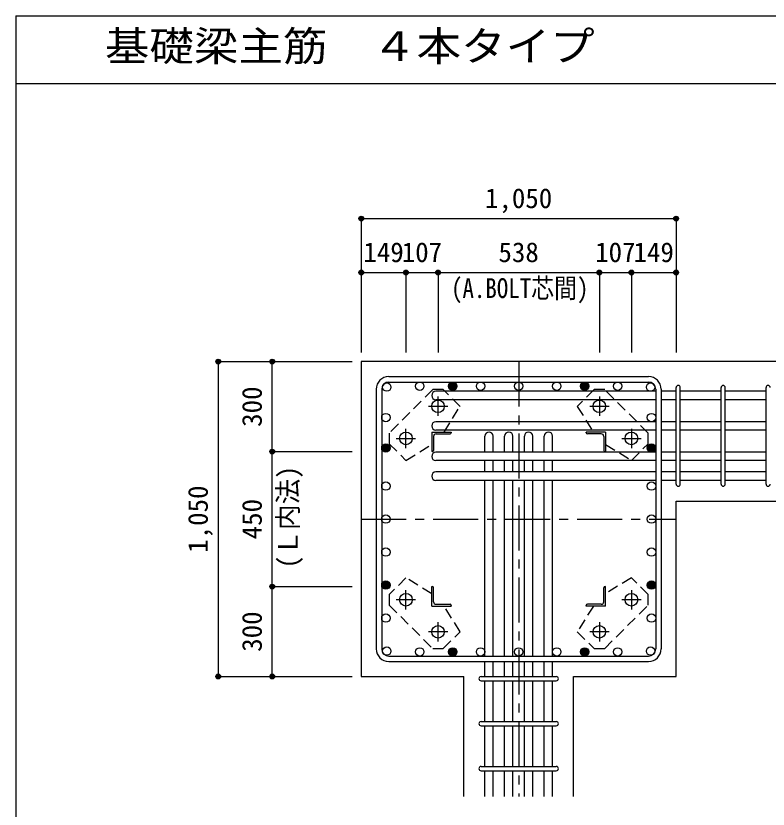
# Model space of a CAD drawing. Units: millimetres at full size, sheet at 1:30. Extents: x -5973 to 5954, y -4195 to 4201.
# Drawn here: x -5973 to -3464, y 1556 to 4201 of the extents above; entities that cross this region are included whole.
import ezdxf
from ezdxf.enums import TextEntityAlignment as Align

# ---------------------------------------------------------------- set-up
doc = ezdxf.new("R2010")
doc.units = ezdxf.units.MM
doc.header["$LTSCALE"] = 30
doc.header["$PDMODE"] = 32
doc.header["$PDSIZE"] = 15
doc.linetypes.add('CHAIN1', pattern=[8, 5, -1, 1, -1])
doc.linetypes.add('DASHED1', pattern=[1.8, 1.2, -0.6])
for name, color, linetype in [('0-1', 2, 'Continuous'), ('0-2', 4, 'Continuous'), ('0-3', 4, 'Continuous'), ('0-4', 7, 'Continuous'), ('0-5', 7, 'Continuous'), ('0-6', 7, 'Continuous'), ('0-7', 4, 'Continuous'), ('0-9', 4, 'DASHED1'), ('0-D', 4, 'Continuous'), ('6-7_文字', 7, 'Continuous'), ('F-0_枠', 6, 'Continuous')]:
    doc.layers.add(name, color=color, linetype=linetype)
doc.styles.add('ＭＳ ゴシック', font='')
doc.styles.get('ＭＳ ゴシック').set_extended_font_data('MS Gothic')

msp = doc.modelspace()

# ---------------------------------------------------------------- linework, layer by layer
at = {"layer": '0-1'}
for p, q in [((-3370.8, 3048.3), (-4820.8, 3048.3)), ((-4820.8, 3048.3), (-4820.8, 1998.3)), ((-3770.8, 2582.8), (-3370.8, 2582.8)), ((-3770.8, 1998.3), (-3770.8, 2582.8)), ((-4820.8, 1998.3), (-4478.3, 1998.3)), ((-4478.3, 1598.3), (-4478.3, 1998.3)), ((-4113.3, 1598.3), (-4113.3, 1998.3)), ((-4113.3, 1998.3), (-3770.8, 1998.3))]:
    msp.add_line(p, q, dxfattribs=at)
at = {"layer": '0-2', "linetype": 'CHAIN1'}
for p, q in [((-4564.8, 2867.1), (-4564.8, 2931.6)), ((-4026.8, 2931.6), (-4026.8, 2867.1)), ((-4597.1, 2899.3), (-4532.6, 2899.3)), ((-4059, 2899.3), (-3994.5, 2899.3)), ((-4671.8, 2760.1), (-4671.8, 2824.6)), ((-3919.8, 2824.6), (-3919.8, 2760.1)), ((-4704.1, 2792.3), (-4639.6, 2792.3)), ((-3952, 2792.3), (-3887.5, 2792.3)), ((-4671.8, 2222), (-4671.8, 2286.5)), ((-3919.8, 2286.5), (-3919.8, 2222)), ((-4639.6, 2254.3), (-4704.1, 2254.3)), ((-3887.5, 2254.3), (-3952, 2254.3)), ((-4564.8, 2115), (-4564.8, 2179.5)), ((-4026.8, 2179.5), (-4026.8, 2115)), ((-4532.6, 2147.3), (-4597.1, 2147.3)), ((-3994.5, 2147.3), (-4059, 2147.3))]:
    msp.add_line(p, q, dxfattribs=at)
at = {"layer": '0-2'}
for p, q in [((-4585.8, 2813.3), (-4520.8, 2813.3)), ((-4585.8, 2813.3), (-4585.8, 2748.3)), ((-4571.3, 2807.3), (-4524.8, 2807.3)), ((-4520.8, 2813.3), (-4520.8, 2811.3)), ((-4005.8, 2813.3), (-4070.8, 2813.3)), ((-4070.8, 2811.3), (-4070.8, 2813.3)), ((-4020.3, 2807.3), (-4066.8, 2807.3)), ((-4005.8, 2813.3), (-4005.8, 2748.3)), ((-4579.8, 2798.8), (-4579.8, 2752.3)), ((-4011.8, 2798.8), (-4011.8, 2752.3)), ((-4583.8, 2748.3), (-4585.8, 2748.3)), ((-4005.8, 2748.3), (-4007.8, 2748.3)), ((-4585.8, 2298.3), (-4583.8, 2298.3)), ((-4585.8, 2233.3), (-4585.8, 2298.3)), ((-4579.8, 2247.8), (-4579.8, 2294.3)), ((-4011.8, 2247.8), (-4011.8, 2294.3)), ((-4007.8, 2298.3), (-4005.8, 2298.3)), ((-4005.8, 2233.3), (-4005.8, 2298.3)), ((-4585.8, 2233.3), (-4520.8, 2233.3)), ((-4571.3, 2239.3), (-4524.8, 2239.3)), ((-4520.8, 2235.3), (-4520.8, 2233.3)), ((-4070.8, 2233.3), (-4070.8, 2235.3)), ((-4005.8, 2233.3), (-4070.8, 2233.3)), ((-4020.3, 2239.3), (-4066.8, 2239.3))]:
    msp.add_line(p, q, dxfattribs=at)
at = {"layer": '0-2', "color": 3}
for centre in [(-4564.8, 2899.3), (-4026.8, 2899.3), (-4671.8, 2792.3), (-3919.8, 2792.3), (-4671.8, 2254.3), (-3919.8, 2254.3), (-4564.8, 2147.3), (-4026.8, 2147.3)]:
    msp.add_circle(centre, 21, dxfattribs=at)
at = {"layer": '0-2'}
for centre, radius, start, end in [((-4571.3, 2798.8), 8.5, 90, 180), ((-4524.8, 2811.3), 4, 270, 0), ((-4066.8, 2811.3), 4, 180, 270), ((-4020.3, 2798.8), 8.5, 0, 90), ((-4583.8, 2752.3), 4, 270, 0), ((-4007.8, 2752.3), 4, 180, 270), ((-4583.8, 2294.3), 4, 0, 90), ((-4007.8, 2294.3), 4, 90, 180), ((-4571.3, 2247.8), 8.5, 180, 270), ((-4524.8, 2235.3), 4, 0, 90), ((-4066.8, 2235.3), 4, 90, 180), ((-4020.3, 2247.8), 8.5, 270, 0)]:
    msp.add_arc(centre, radius, start, end, dxfattribs=at)
at = {"layer": '0-3', "color": 3}
for centre in [(-4735.87, 2963.37), (-4625.85, 2966.3), (-4515.84, 2966.3), (-4422.8, 2966.3), (-4295.8, 2966.3), (-4168.8, 2966.3), (-4075.77, 2966.3), (-3965.75, 2966.3), (-3855.73, 2963.37), (-3855.73, 2963.37), (-4738.8, 2861.83), (-3852.8, 2861.83), (-4738.8, 2760.3), (-3852.8, 2760.3), (-4738.8, 2633.32), (-3852.8, 2633.32), (-4738.8, 2523.3), (-3852.8, 2523.3), (-4738.8, 2413.28), (-3852.8, 2413.28), (-4738.8, 2303.26), (-3852.8, 2303.26), (-4738.8, 2193.25), (-3852.8, 2193.25), (-4735.87, 2083.23), (-4625.85, 2080.3), (-4515.84, 2080.3), (-4422.8, 2080.3), (-4295.8, 2080.3), (-4168.8, 2080.3), (-4075.77, 2080.3), (-3965.75, 2080.3), (-3855.73, 2083.23)]:
    msp.add_circle(centre, 14, dxfattribs=at)
at = {"layer": '0-3'}
for centre, radius in [((-4515.84, 2966.3), 12.6), ((-4515.84, 2966.3), 11.2), ((-4515.84, 2966.3), 9.8), ((-4515.84, 2966.3), 8.4), ((-4515.84, 2966.3), 7), ((-4515.84, 2966.3), 5.6), ((-4515.84, 2966.3), 4.2), ((-4515.84, 2966.3), 2.8), ((-4515.84, 2966.3), 1.4), ((-4075.77, 2966.3), 12.6), ((-4075.77, 2966.3), 11.2), ((-4075.77, 2966.3), 9.8), ((-4075.77, 2966.3), 8.4), ((-4075.77, 2966.3), 7), ((-4075.77, 2966.3), 5.6), ((-4075.77, 2966.3), 4.2), ((-4075.77, 2966.3), 2.8), ((-4075.77, 2966.3), 1.4), ((-4738.8, 2760.3), 12.6), ((-4738.8, 2760.3), 11.2), ((-4738.8, 2760.3), 9.8), ((-4738.8, 2760.3), 8.4), ((-4738.8, 2760.3), 7), ((-4738.8, 2760.3), 5.6), ((-4738.8, 2760.3), 4.2), ((-4738.8, 2760.3), 2.8), ((-4738.8, 2760.3), 1.4), ((-3852.8, 2760.3), 12.6), ((-3852.8, 2760.3), 11.2), ((-3852.8, 2760.3), 9.8), ((-3852.8, 2760.3), 8.4), ((-3852.8, 2760.3), 7), ((-3852.8, 2760.3), 5.6), ((-3852.8, 2760.3), 4.2), ((-3852.8, 2760.3), 2.8), ((-3852.8, 2760.3), 1.4), ((-4738.8, 2303.26), 12.6), ((-4738.8, 2303.26), 11.2), ((-4738.8, 2303.26), 9.8), ((-4738.8, 2303.26), 8.4), ((-4738.8, 2303.26), 7), ((-4738.8, 2303.26), 5.6), ((-4738.8, 2303.26), 4.2), ((-4738.8, 2303.26), 2.8), ((-4738.8, 2303.26), 1.4), ((-3852.8, 2303.26), 12.6), ((-3852.8, 2303.26), 11.2), ((-3852.8, 2303.26), 9.8), ((-3852.8, 2303.26), 8.4), ((-3852.8, 2303.26), 7), ((-3852.8, 2303.26), 5.6), ((-3852.8, 2303.26), 4.2), ((-3852.8, 2303.26), 2.8), ((-3852.8, 2303.26), 1.4), ((-4515.84, 2080.3), 12.6), ((-4515.84, 2080.3), 11.2), ((-4515.84, 2080.3), 9.8), ((-4075.77, 2080.3), 12.6), ((-4075.77, 2080.3), 11.2), ((-4075.77, 2080.3), 9.8), ((-4515.84, 2080.3), 8.4), ((-4515.84, 2080.3), 7), ((-4515.84, 2080.3), 5.6), ((-4515.84, 2080.3), 4.2), ((-4515.84, 2080.3), 2.8), ((-4515.84, 2080.3), 1.4), ((-4075.77, 2080.3), 8.4), ((-4075.77, 2080.3), 7), ((-4075.77, 2080.3), 5.6), ((-4075.77, 2080.3), 4.2), ((-4075.77, 2080.3), 2.8), ((-4075.77, 2080.3), 1.4)]:
    msp.add_circle(centre, radius, dxfattribs=at)
at = {"layer": '0-4'}
for p, q in [((-4728.8, 2998.3), (-3862.8, 2998.3)), ((-4728.8, 2980.3), (-3862.8, 2980.3)), ((-4770.8, 2956.3), (-4770.8, 2090.3)), ((-4752.8, 2956.3), (-4752.8, 2090.3)), ((-3838.8, 2956.3), (-3838.8, 2090.3)), ((-3820.8, 2956.3), (-3820.8, 2090.3)), ((-4728.8, 2066.3), (-3862.8, 2066.3)), ((-4728.8, 2048.3), (-3862.8, 2048.3))]:
    msp.add_line(p, q, dxfattribs=at)
for centre, radius, start, end in [((-4728.8, 2956.3), 42, 90, 180), ((-3862.8, 2956.3), 42, 0, 90), ((-4728.8, 2956.3), 24, 90, 180), ((-3862.8, 2956.3), 24, 0, 90), ((-4728.8, 2090.3), 42, 180, 270), ((-4728.8, 2090.3), 24, 180, 270), ((-3862.8, 2090.3), 42, 270, 0), ((-3862.8, 2090.3), 24, 270, 0)]:
    msp.add_arc(centre, radius, start, end, dxfattribs=at)
at = {"layer": '0-5'}
for p, q in [((-3838.8, 2949.37), (-4571.8, 2949.37)), ((-3770.8, 2949.37), (-3820.8, 2949.37)), ((-3620.8, 2949.37), (-3756.8, 2949.37)), ((-3470.8, 2949.37), (-3606.8, 2949.37)), ((-3838.8, 2921.37), (-4571.8, 2921.37)), ((-3770.8, 2921.37), (-3820.8, 2921.37)), ((-3620.8, 2921.37), (-3756.8, 2921.37)), ((-3470.8, 2921.37), (-3606.8, 2921.37)), ((-3838.8, 2847.83), (-4571.8, 2847.83)), ((-3770.8, 2847.83), (-3820.8, 2847.83)), ((-3620.8, 2847.83), (-3756.8, 2847.83)), ((-3470.8, 2847.83), (-3606.8, 2847.83)), ((-3838.8, 2819.83), (-4571.8, 2819.83)), ((-3770.8, 2819.83), (-3820.8, 2819.83)), ((-3620.8, 2819.83), (-3756.8, 2819.83)), ((-3470.8, 2819.83), (-3606.8, 2819.83)), ((-4408.8, 2746.3), (-4408.8, 2799.3)), ((-4380.8, 2746.3), (-4380.8, 2799.3)), ((-4342.8, 2746.3), (-4342.8, 2799.3)), ((-4314.8, 2746.3), (-4314.8, 2799.3)), ((-4276.8, 2746.3), (-4276.8, 2799.3)), ((-4248.8, 2746.3), (-4248.8, 2799.3)), ((-4210.8, 2746.3), (-4210.8, 2799.3)), ((-4182.8, 2746.3), (-4182.8, 2799.3)), ((-3838.8, 2746.3), (-4571.8, 2746.3)), ((-3770.8, 2746.3), (-3820.8, 2746.3)), ((-3620.8, 2746.3), (-3756.8, 2746.3)), ((-3470.8, 2746.3), (-3606.8, 2746.3)), ((-3838.8, 2718.3), (-4571.8, 2718.3)), ((-4408.8, 2680.3), (-4408.8, 2718.3)), ((-4380.8, 2680.3), (-4380.8, 2718.3)), ((-4342.8, 2680.3), (-4342.8, 2718.3)), ((-4314.8, 2680.3), (-4314.8, 2718.3)), ((-4276.8, 2680.3), (-4276.8, 2718.3)), ((-4248.8, 2680.3), (-4248.8, 2718.3)), ((-4210.8, 2680.3), (-4210.8, 2718.3)), ((-4182.8, 2680.3), (-4182.8, 2718.3)), ((-3770.8, 2718.3), (-3820.8, 2718.3)), ((-3620.8, 2718.3), (-3756.8, 2718.3)), ((-3470.8, 2718.3), (-3606.8, 2718.3)), ((-3838.8, 2680.3), (-4571.8, 2680.3)), ((-3770.8, 2680.3), (-3820.8, 2680.3)), ((-3620.8, 2680.3), (-3756.8, 2680.3)), ((-3470.8, 2680.3), (-3606.8, 2680.3)), ((-3838.8, 2652.3), (-4571.8, 2652.3)), ((-4408.8, 2066.3), (-4408.8, 2652.3)), ((-4380.8, 2066.3), (-4380.8, 2652.3)), ((-4342.8, 2066.3), (-4342.8, 2652.3)), ((-4314.8, 2066.3), (-4314.8, 2652.3)), ((-4276.8, 2066.3), (-4276.8, 2652.3)), ((-4248.8, 2066.3), (-4248.8, 2652.3)), ((-4210.8, 2066.3), (-4210.8, 2652.3)), ((-4182.8, 2066.3), (-4182.8, 2652.3)), ((-3770.8, 2652.3), (-3820.8, 2652.3)), ((-3620.8, 2652.3), (-3756.8, 2652.3)), ((-3470.8, 2652.3), (-3606.8, 2652.3)), ((-4408.8, 1998.3), (-4408.8, 2048.3)), ((-4380.8, 1998.3), (-4380.8, 2048.3)), ((-4342.8, 1998.3), (-4342.8, 2048.3)), ((-4314.8, 1998.3), (-4314.8, 2048.3)), ((-4276.8, 1998.3), (-4276.8, 2048.3)), ((-4248.8, 1998.3), (-4248.8, 2048.3)), ((-4210.8, 1998.3), (-4210.8, 2048.3)), ((-4182.8, 1998.3), (-4182.8, 2048.3)), ((-4408.8, 1848.3), (-4408.8, 1984.3)), ((-4380.8, 1848.3), (-4380.8, 1984.3)), ((-4342.8, 1848.3), (-4342.8, 1984.3)), ((-4314.8, 1848.3), (-4314.8, 1984.3)), ((-4276.8, 1848.3), (-4276.8, 1984.3)), ((-4248.8, 1848.3), (-4248.8, 1984.3)), ((-4210.8, 1848.3), (-4210.8, 1984.3)), ((-4182.8, 1848.3), (-4182.8, 1984.3)), ((-4408.8, 1698.3), (-4408.8, 1834.3)), ((-4380.8, 1698.3), (-4380.8, 1834.3)), ((-4342.8, 1698.3), (-4342.8, 1834.3)), ((-4314.8, 1698.3), (-4314.8, 1834.3)), ((-4276.8, 1698.3), (-4276.8, 1834.3)), ((-4248.8, 1698.3), (-4248.8, 1834.3)), ((-4210.8, 1698.3), (-4210.8, 1834.3)), ((-4182.8, 1698.3), (-4182.8, 1834.3)), ((-4408.8, 1598.3), (-4408.8, 1684.3)), ((-4380.8, 1598.3), (-4380.8, 1684.3)), ((-4342.8, 1598.3), (-4342.8, 1684.3)), ((-4314.8, 1598.3), (-4314.8, 1684.3)), ((-4276.8, 1598.3), (-4276.8, 1684.3)), ((-4248.8, 1598.3), (-4248.8, 1684.3)), ((-4210.8, 1598.3), (-4210.8, 1684.3)), ((-4182.8, 1598.3), (-4182.8, 1684.3))]:
    msp.add_line(p, q, dxfattribs=at)
for centre, start, end in [((-4571.8, 2935.37), 90, 270), ((-4571.8, 2833.83), 90, 270), ((-4394.8, 2799.3), 0, 180), ((-4328.8, 2799.3), 0, 180), ((-4262.8, 2799.3), 0, 180), ((-4196.8, 2799.3), 0, 180), ((-4571.8, 2732.3), 90, 270), ((-4571.8, 2666.3), 90, 270)]:
    msp.add_arc(centre, 14, start, end, dxfattribs=at)
at = {"layer": '0-6'}
for p, q in [((-3770.8, 2639.8), (-3770.8, 2961.87)), ((-3756.8, 2639.8), (-3756.8, 2961.87)), ((-3620.8, 2639.8), (-3620.8, 2961.87)), ((-3606.8, 2639.8), (-3606.8, 2961.87)), ((-3470.8, 2639.8), (-3470.8, 2961.87)), ((-4421.3, 1998.3), (-4170.3, 1998.3)), ((-4421.3, 1984.3), (-4170.3, 1984.3)), ((-4421.3, 1848.3), (-4170.3, 1848.3)), ((-4421.3, 1834.3), (-4170.3, 1834.3)), ((-4421.3, 1698.3), (-4170.3, 1698.3)), ((-4421.3, 1684.3), (-4170.3, 1684.3))]:
    msp.add_line(p, q, dxfattribs=at)
for centre, start, end in [((-3763.8, 2961.87), 0, 180), ((-3763.8, 2961.87), 0, 180), ((-3763.8, 2961.87), 0, 180), ((-3763.8, 2961.87), 0, 180), ((-3613.8, 2961.87), 0, 180), ((-3463.8, 2961.87), 0, 180), ((-3763.8, 2639.8), 180, 0), ((-3763.8, 2639.8), 180, 0), ((-3763.8, 2639.8), 180, 0), ((-3763.8, 2639.8), 180, 0), ((-3613.8, 2639.8), 180, 0), ((-3463.8, 2639.8), 180, 0), ((-4421.3, 1991.3), 90, 270), ((-4421.3, 1991.3), 90, 270), ((-4421.3, 1991.3), 90, 270), ((-4421.3, 1991.3), 90, 270), ((-4170.3, 1991.3), 270, 90), ((-4170.3, 1991.3), 270, 90), ((-4170.3, 1991.3), 270, 90), ((-4170.3, 1991.3), 270, 90), ((-4421.3, 1841.3), 90, 270), ((-4170.3, 1841.3), 270, 90), ((-4421.3, 1691.3), 90, 270), ((-4170.3, 1691.3), 270, 90)]:
    msp.add_arc(centre, 7, start, end, dxfattribs=at)
at = {"layer": '0-9'}
for points in [[(-4582.6, 2955), (-4727.6, 2810.1), (-4727.6, 2774.7), (-4671.7, 2718.9), (-4585.8, 2772.3)], [(-4544.8, 2813.3), (-4491.4, 2899.2), (-4547.2, 2955), (-4582.6, 2955)], [(-3864.1, 2810.1), (-4009, 2955.1), (-4044.4, 2955.1), (-4100.2, 2899.2), (-4046.8, 2813.3)], [(-4005.8, 2772.3), (-3919.9, 2718.9), (-3864.1, 2774.7), (-3864.1, 2810.1)], [(-4585.8, 2274.3), (-4671.7, 2327.7), (-4727.5, 2271.9), (-4727.5, 2236.5)], [(-4009, 2091.6), (-3864, 2236.5), (-3864, 2271.9), (-3919.9, 2327.7), (-4005.8, 2274.3)], [(-4727.5, 2236.5), (-4582.6, 2091.5), (-4547.2, 2091.5), (-4491.4, 2147.4), (-4544.8, 2233.3)], [(-4046.8, 2233.3), (-4100.2, 2147.4), (-4044.4, 2091.6), (-4009, 2091.6)]]:
    msp.add_lwpolyline(points, dxfattribs=at)
at = {"layer": '0-D'}
for p, q in [((-4820.8, 3525.34), (-4820.8, 3345.34)), ((-4820.8, 3525.34), (-4820.8, 3345.34)), ((-4820.8, 3525.34), (-3770.8, 3525.34)), ((-3770.8, 3525.34), (-3770.8, 3345.34)), ((-4820.8, 3345.34), (-4671.8, 3345.34)), ((-4820.8, 3345.34), (-4820.8, 3078.3)), ((-4671.8, 3345.34), (-4671.8, 3078.3)), ((-4671.8, 3345.34), (-4564.8, 3345.34)), ((-4564.8, 3345.34), (-4564.8, 3078.3)), ((-4564.8, 3345.34), (-4026.8, 3345.34)), ((-4026.8, 3345.34), (-4026.8, 3078.3)), ((-4026.8, 3345.34), (-3919.8, 3345.34)), ((-3919.8, 3345.34), (-3919.8, 3078.3)), ((-3919.8, 3345.34), (-3770.8, 3345.34)), ((-3770.8, 3345.34), (-3770.8, 3078.3)), ((-3770.8, 3345.34), (-3770.8, 3078.3)), ((-5297.84, 3048.3), (-5117.84, 3048.3)), ((-5297.84, 3048.3), (-5117.84, 3048.3)), ((-5297.84, 3048.3), (-5297.84, 1998.3)), ((-5117.84, 2748.3), (-5117.84, 3048.3)), ((-5117.84, 3048.3), (-4850.8, 3048.3)), ((-5117.84, 2298.3), (-5117.84, 2748.3)), ((-5117.84, 2748.3), (-4850.8, 2748.3)), ((-5117.84, 1998.3), (-5117.84, 2298.3)), ((-5117.84, 2298.3), (-4850.8, 2298.3)), ((-5297.84, 1998.3), (-5117.84, 1998.3)), ((-5117.84, 1998.3), (-4850.8, 1998.3)), ((-5117.84, 1998.3), (-4850.8, 1998.3))]:
    msp.add_line(p, q, dxfattribs=at)
at = {"layer": '0-D', "linetype": 'CHAIN1'}
for p, q in [((-4295.8, 3048.3), (-4295.8, 1598.3)), ((-4820.8, 2523.3), (-3770.8, 2523.3))]:
    msp.add_line(p, q, dxfattribs=at)
at = {"layer": '0-D'}
for centre, radius in [((-4820.8, 3525.34), 8), ((-4820.8, 3525.34), 7.2), ((-4820.8, 3525.34), 6.4), ((-4820.8, 3525.34), 5.6), ((-4820.8, 3525.34), 4.8), ((-4820.8, 3525.34), 4), ((-4820.8, 3525.34), 3.2), ((-4820.8, 3525.34), 2.4), ((-4820.8, 3525.34), 1.6), ((-4820.8, 3525.34), 0.8), ((-3770.8, 3525.34), 8), ((-3770.8, 3525.34), 7.2), ((-3770.8, 3525.34), 6.4), ((-3770.8, 3525.34), 5.6), ((-3770.8, 3525.34), 4.8), ((-3770.8, 3525.34), 4), ((-3770.8, 3525.34), 3.2), ((-3770.8, 3525.34), 2.4), ((-3770.8, 3525.34), 1.6), ((-3770.8, 3525.34), 0.8), ((-4820.8, 3345.34), 8), ((-4820.8, 3345.34), 7.2), ((-4820.8, 3345.34), 6.4), ((-4820.8, 3345.34), 5.6), ((-4820.8, 3345.34), 4.8), ((-4820.8, 3345.34), 4), ((-4820.8, 3345.34), 3.2), ((-4820.8, 3345.34), 2.4), ((-4820.8, 3345.34), 1.6), ((-4820.8, 3345.34), 0.8), ((-4671.8, 3345.34), 8), ((-4671.8, 3345.34), 7.2), ((-4671.8, 3345.34), 6.4), ((-4671.8, 3345.34), 5.6), ((-4671.8, 3345.34), 4.8), ((-4671.8, 3345.34), 4), ((-4671.8, 3345.34), 3.2), ((-4671.8, 3345.34), 2.4), ((-4671.8, 3345.34), 1.6), ((-4671.8, 3345.34), 0.8), ((-4564.8, 3345.34), 8), ((-4564.8, 3345.34), 7.2), ((-4564.8, 3345.34), 6.4), ((-4564.8, 3345.34), 5.6), ((-4564.8, 3345.34), 4.8), ((-4564.8, 3345.34), 4), ((-4564.8, 3345.34), 3.2), ((-4564.8, 3345.34), 2.4), ((-4564.8, 3345.34), 1.6), ((-4564.8, 3345.34), 0.8), ((-4026.8, 3345.34), 8), ((-4026.8, 3345.34), 7.2), ((-4026.8, 3345.34), 6.4), ((-4026.8, 3345.34), 5.6), ((-4026.8, 3345.34), 4.8), ((-4026.8, 3345.34), 4), ((-4026.8, 3345.34), 3.2), ((-4026.8, 3345.34), 2.4), ((-4026.8, 3345.34), 1.6), ((-4026.8, 3345.34), 0.8), ((-3919.8, 3345.34), 8), ((-3919.8, 3345.34), 7.2), ((-3919.8, 3345.34), 6.4), ((-3919.8, 3345.34), 5.6), ((-3919.8, 3345.34), 4.8), ((-3919.8, 3345.34), 4), ((-3919.8, 3345.34), 3.2), ((-3919.8, 3345.34), 2.4), ((-3919.8, 3345.34), 1.6), ((-3919.8, 3345.34), 0.8), ((-3770.8, 3345.34), 8), ((-3770.8, 3345.34), 7.2), ((-3770.8, 3345.34), 6.4), ((-3770.8, 3345.34), 5.6), ((-3770.8, 3345.34), 4.8), ((-3770.8, 3345.34), 4), ((-3770.8, 3345.34), 3.2), ((-3770.8, 3345.34), 2.4), ((-3770.8, 3345.34), 1.6), ((-3770.8, 3345.34), 0.8), ((-5297.84, 3048.3), 8), ((-5297.84, 3048.3), 7.2), ((-5297.84, 3048.3), 6.4), ((-5297.84, 3048.3), 5.6), ((-5297.84, 3048.3), 4.8), ((-5297.84, 3048.3), 4), ((-5297.84, 3048.3), 3.2), ((-5297.84, 3048.3), 2.4), ((-5297.84, 3048.3), 1.6), ((-5297.84, 3048.3), 0.8), ((-5117.84, 3048.3), 8), ((-5117.84, 3048.3), 7.2), ((-5117.84, 3048.3), 6.4), ((-5117.84, 3048.3), 5.6), ((-5117.84, 3048.3), 4.8), ((-5117.84, 3048.3), 4), ((-5117.84, 3048.3), 3.2), ((-5117.84, 3048.3), 2.4), ((-5117.84, 3048.3), 1.6), ((-5117.84, 3048.3), 0.8), ((-5117.84, 2748.3), 8), ((-5117.84, 2748.3), 7.2), ((-5117.84, 2748.3), 6.4), ((-5117.84, 2748.3), 5.6), ((-5117.84, 2748.3), 4.8), ((-5117.84, 2748.3), 4), ((-5117.84, 2748.3), 3.2), ((-5117.84, 2748.3), 2.4), ((-5117.84, 2748.3), 1.6), ((-5117.84, 2748.3), 0.8), ((-5117.84, 2298.3), 8), ((-5117.84, 2298.3), 7.2), ((-5117.84, 2298.3), 6.4), ((-5117.84, 2298.3), 5.6), ((-5117.84, 2298.3), 4.8), ((-5117.84, 2298.3), 4), ((-5117.84, 2298.3), 3.2), ((-5117.84, 2298.3), 2.4), ((-5117.84, 2298.3), 1.6), ((-5117.84, 2298.3), 0.8), ((-5297.84, 1998.3), 8), ((-5297.84, 1998.3), 7.2), ((-5297.84, 1998.3), 6.4), ((-5297.84, 1998.3), 5.6), ((-5297.84, 1998.3), 4.8), ((-5297.84, 1998.3), 4), ((-5297.84, 1998.3), 3.2), ((-5297.84, 1998.3), 2.4), ((-5297.84, 1998.3), 1.6), ((-5297.84, 1998.3), 0.8), ((-5117.84, 1998.3), 8), ((-5117.84, 1998.3), 7.2), ((-5117.84, 1998.3), 6.4), ((-5117.84, 1998.3), 5.6), ((-5117.84, 1998.3), 4.8), ((-5117.84, 1998.3), 4), ((-5117.84, 1998.3), 3.2), ((-5117.84, 1998.3), 2.4), ((-5117.84, 1998.3), 1.6), ((-5117.84, 1998.3), 0.8)]:
    msp.add_circle(centre, radius, dxfattribs=at)
at = {"layer": '0-D', "color": 7}
for p in [(-4820.8, 3525.34), (-3770.8, 3525.34), (-4820.8, 3345.34), (-4671.8, 3345.34), (-4564.8, 3345.34), (-4026.8, 3345.34), (-3919.8, 3345.34), (-3770.8, 3345.34), (-5297.84, 3048.3), (-5117.84, 3048.3), (-5117.84, 2748.3), (-5117.84, 2298.3), (-5297.84, 1998.3), (-5117.84, 1998.3)]:
    msp.add_point(p, dxfattribs=at)
at = {"layer": 'F-0_枠'}
for q in [(5954.1, 4201.15), (-5972.88, -4195.24)]:
    msp.add_line((-5972.88, 4201.15), q, dxfattribs=at)
at = {"layer": 'F-0_枠', "color": 2}
msp.add_line((-5972.88, 3976.15), (3723.6, 3976.15), dxfattribs=at)

# ---------------------------------------------------------------- texts
at = {"layer": '0-7', "style": 'ＭＳ ゴシック', "width": 0.85}
msp.add_text('(A.BOLT芯間)', height=65.98, dxfattribs=at).set_placement((-4521.31, 3240.58), align=Align.BOTTOM_LEFT)
at = {"layer": '0-7', "style": 'ＭＳ ゴシック', "width": 0.95}
msp.add_text('(Ｌ内法)', height=65.98, rotation=90, dxfattribs=at).set_placement((-5012.78, 2358.7), align=Align.BOTTOM_LEFT)
at = {"layer": '0-D', "style": 'ＭＳ ゴシック'}
for s, p in [('1,050', (-4408.3, 3540.34)), ('149', (-4813.8, 3360.34)), ('107', (-4685.8, 3360.34)), ('538', (-4363.3, 3360.34)), ('107', (-4040.8, 3360.34)), ('149', (-3912.8, 3360.34))]:
    msp.add_text(s, height=65.98, dxfattribs=at).set_placement(p, align=Align.BOTTOM_LEFT)
for s, p in [('300', (-5132.84, 2830.8)), ('1,050', (-5312.84, 2410.8)), ('450', (-5132.84, 2455.8)), ('300', (-5132.84, 2080.8))]:
    msp.add_text(s, height=65.98, rotation=90, dxfattribs=at).set_placement(p, align=Align.BOTTOM_LEFT)
at = {"layer": '6-7_文字', "color": 2, "style": 'ＭＳ ゴシック', "width": 1.1}
msp.add_text('\u3000\u3000基礎梁主筋\u3000４本タイプ', height=98.97, dxfattribs=at).set_placement((-5972.88, 4021.15), align=Align.BOTTOM_LEFT)

doc.saveas('drawing.dxf')
